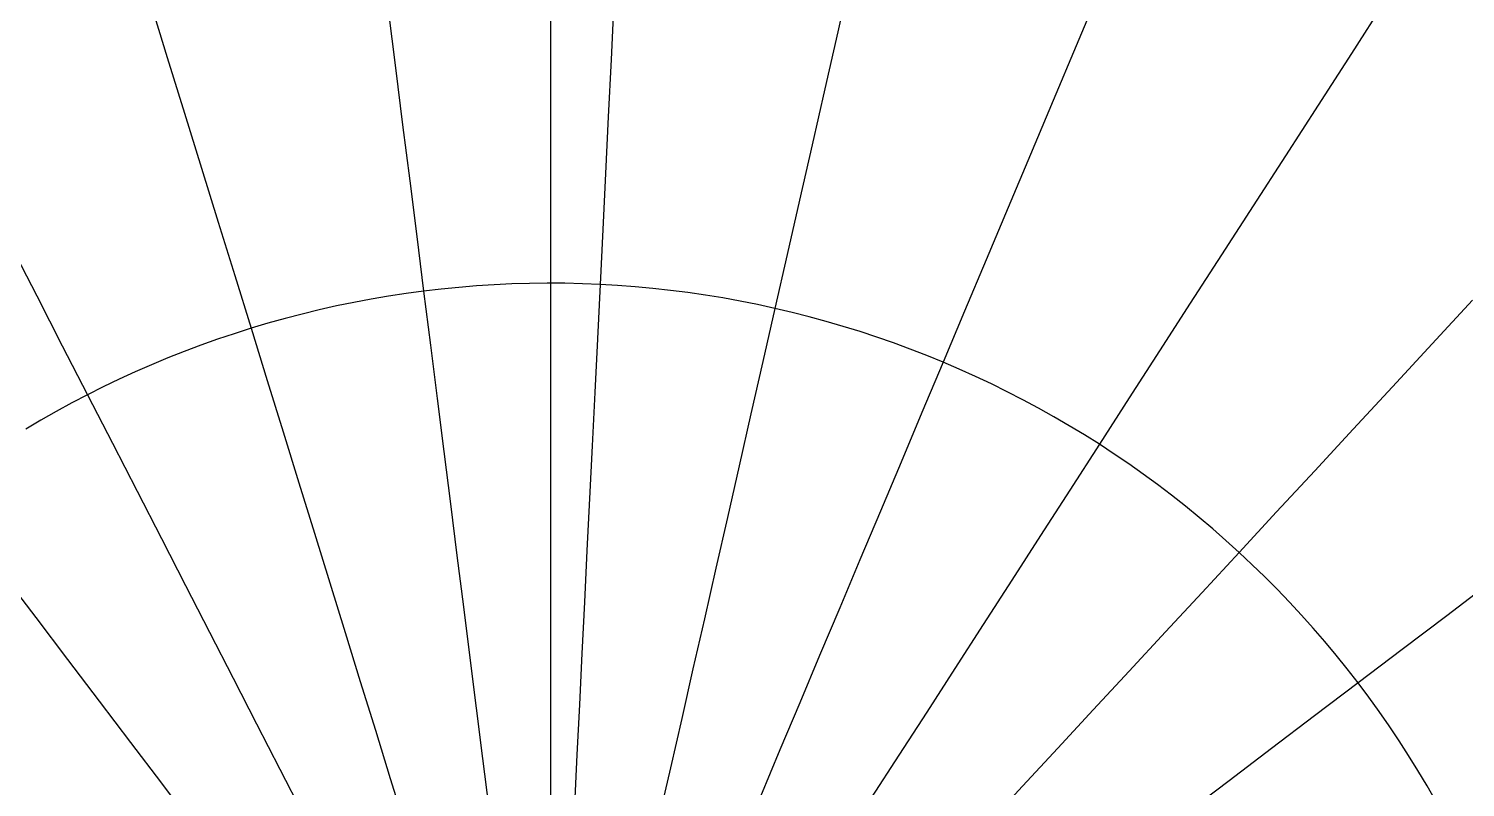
# Model space of a CAD drawing. Extents: x -36224 to 36225, y -38121 to 34420.
# Drawn here: x -1192 to 2091, y 1107 to 2841 of the extents above; entities that cross this region are included whole.
import ezdxf

# ---------------------------------------------------------------- set-up
doc = ezdxf.new("R2010")
doc.units = 0
doc.layers.add('MERIDIANS', color=7, linetype='Continuous')
doc.layers.add('PARALLELS', color=7, linetype='Continuous')

msp = doc.modelspace()

# ---------------------------------------------------------------- linework, layer by layer
at = {"layer": 'MERIDIANS'}
for p, q in [((687.10405, 2966.2961), (657.04051, 2834.07268)), ((1255.15132, 2928.86504), (1201.67718, 2801.71237)), ((-915.95646, 2905.24179), (-875.87649, 2775.67935)), ((-0.05172, 2907.53351), (-0.04939, 2774.10295)), ((0.05172, 2907.53351), (0.04939, 2774.10295)), ((145.26391, 2903.98496), (138.72278, 2770.71357)), ((1908.5787, 2904.83489), (1831.06673, 2784.60136)), ((-370.8734, 2884.32618), (-354.17282, 2751.9366)), ((657.04051, 2834.07268), (627.45175, 2703.93746)), ((1201.67718, 2801.71237), (1149.08764, 2676.66312)), ((-875.87649, 2775.67935), (-836.42979, 2648.16402)), ((-0.04939, 2774.10295), (-0.04709, 2642.68253)), ((0.04939, 2774.10295), (0.04709, 2642.68253)), ((138.72278, 2770.71357), (132.2802, 2639.44997)), ((1831.06673, 2784.60136), (1754.9554, 2666.54046)), ((-354.17282, 2751.9366), (-337.72387, 2621.54184)), ((627.45175, 2703.93746), (598.30901, 2575.76388)), ((1149.08764, 2676.66312), (1097.32965, 2553.59119)), ((1754.9554, 2666.54046), (1680.16195, 2550.52379)), ((-836.42979, 2648.16402), (-797.57798, 2522.57173)), ((-0.04709, 2642.68253), (-0.04483, 2513.14883)), ((0.04709, 2642.68253), (0.04483, 2513.14883)), ((132.2802, 2639.44997), (125.93012, 2510.07091)), ((-337.72387, 2621.54184), (-321.51113, 2493.01944)), ((598.30901, 2575.76388), (569.58491, 2449.43154)), ((1097.32965, 2553.59119), (1046.35285, 2432.37677)), ((1680.16195, 2550.52379), (1606.60801, 2436.42981)), ((-797.57798, 2522.57173), (-759.28456, 2398.78448)), ((-0.04483, 2513.14883), (-0.0426, 2385.38425)), ((0.04483, 2513.14883), (0.0426, 2385.38425)), ((125.93012, 2510.07091), (119.66676, 2382.4589)), ((-321.51113, 2493.01944), (-305.51985, 2366.2527)), ((569.58491, 2449.43154), (541.25337, 2324.82569)), ((1046.35285, 2432.37677), (996.10929, 2312.90589)), ((1606.60801, 2436.42981), (1534.21929, 2324.14327)), ((-759.28456, 2398.78448), (-721.51472, 2276.68978)), ((-305.51985, 2366.2527), (-289.73599, 2241.13018)), ((-0.0426, 2385.38425), (-0.0404, 2259.27649)), ((0.0426, 2385.38425), (0.0404, 2259.27649)), ((119.66676, 2382.4589), (113.48463, 2256.50179)), ((-1233.45194, 2345.48261), (-1174.21757, 2230.17111)), ((541.25337, 2324.82569), (513.28945, 2201.83675)), ((996.10929, 2312.90589), (946.5533, 2195.06994)), ((1534.21929, 2324.14327), (1462.92523, 2213.55473)), ((-721.51472, 2276.68978), (-684.23525, 2156.18024)), ((-289.73599, 2241.13018), (-274.14609, 2117.54529)), ((-0.0404, 2259.27649), (-0.03823, 2134.71814)), ((0.0404, 2259.27649), (0.03823, 2134.71814)), ((113.48463, 2256.50179), (107.37845, 2132.09228)), ((-1174.21757, 2230.17111), (-1115.79448, 2116.4389)), ((513.28945, 2201.83675), (485.66936, 2080.35994)), ((1462.92523, 2213.55473), (1392.6587, 2104.56005)), ((2108.13681, 2220.19304), (2015.80703, 2120.51704)), ((946.5533, 2195.06994), (897.64127, 2078.76521)), ((-684.23525, 2156.18024), (-647.41438, 2037.15315)), ((-0.03823, 2134.71814), (-0.03608, 2011.60627)), ((0.03823, 2134.71814), (0.03608, 2011.60627)), ((-1115.79448, 2116.4389), (-1058.13121, 2004.18586)), ((-274.14609, 2117.54529), (-258.73728, 1995.39592)), ((107.37845, 2132.09228), (101.34319, 2009.12758)), ((1392.6587, 2104.56005), (1323.35573, 1997.06001)), ((2015.80703, 2120.51704), (1924.94348, 2022.42394)), ((485.66936, 2080.35994), (458.37024, 1960.29484)), ((897.64127, 2078.76521), (849.33149, 1963.89253)), ((-647.41438, 2037.15315), (-611.02166, 1919.5101)), ((-1058.13121, 2004.18586), (-1001.17857, 1893.3162)), ((-0.03608, 2011.60627), (-0.03395, 1889.8421)), ((0.03608, 2011.60627), (0.03395, 1889.8421)), ((101.34319, 2009.12758), (95.374, 1887.50902)), ((1924.94348, 2022.42394), (1835.45743, 1925.81795)), ((-258.73728, 1995.39592), (-243.49719, 1874.58401)), ((1323.35573, 1997.06001), (1254.95526, 1890.95989)), ((458.37024, 1960.29484), (431.37018, 1841.54508)), ((849.33149, 1963.89253), (801.58399, 1850.35686)), ((-611.02166, 1919.5101), (-575.02786, 1803.15661)), ((1835.45743, 1925.81795), (1747.26449, 1830.60795)), ((-1001.17857, 1893.3162), (-944.88943, 1783.73817)), ((-243.49719, 1874.58401), (-228.41392, 1755.01529)), ((-0.03395, 1889.8421), (-0.03185, 1769.33059)), ((0.03395, 1889.8421), (0.03185, 1769.33059)), ((95.374, 1887.50902), (89.46623, 1767.14167)), ((1254.95526, 1890.95989), (1187.39888, 1786.16909)), ((431.37018, 1841.54508), (404.64812, 1724.01794)), ((801.58399, 1850.35686), (754.36041, 1738.067)), ((1747.26449, 1830.60795), (1660.2842, 1736.70709)), ((-944.88943, 1783.73817), (-889.21854, 1675.36369)), ((-575.02786, 1803.15661), (-539.40488, 1688.00183)), ((1187.39888, 1786.16909), (1120.63064, 1682.60081)), ((-228.41392, 1755.01529), (-213.47602, 1636.5989)), ((-0.03185, 1769.33059), (-0.02977, 1649.98019)), ((0.03185, 1769.33059), (0.02977, 1649.98019)), ((89.46623, 1767.14167), (83.61537, 1647.93408)), ((404.64812, 1724.01794), (378.18373, 1607.6241)), ((754.36041, 1738.067), (707.62387, 1626.93522)), ((1660.2842, 1736.70709), (1574.4398, 1644.03249)), ((-889.21854, 1675.36369), (-834.12239, 1568.10805)), ((-539.40488, 1688.00183), (-504.12564, 1573.95822)), ((1120.63064, 1682.60081), (1054.59683, 1580.17176)), ((-0.02977, 1649.98019), (-0.0277, 1531.70248)), ((0.02977, 1649.98019), (0.0277, 1531.70248)), ((83.61537, 1647.93408), (77.8171, 1529.79795)), ((1574.4398, 1644.03249), (1489.65787, 1552.50489)), ((-213.47602, 1636.5989), (-198.67241, 1519.24711)), ((707.62387, 1626.93522), (661.33881, 1516.877)), ((-1250.26181, 1592.14153), (-1176.58082, 1495.03152)), ((378.18373, 1607.6241), (351.95741, 1492.27731)), ((1054.59683, 1580.17176), (989.24582, 1478.80183)), ((2152.66976, 1577.75796), (2049.18789, 1499.23642)), ((-834.12239, 1568.10805), (-779.55906, 1461.88966)), ((-504.12564, 1573.95822), (-469.16399, 1460.94125)), ((1489.65787, 1552.50489), (1405.86807, 1462.04837)), ((-198.67241, 1519.24711), (-183.9924, 1402.87505)), ((-0.0277, 1531.70248), (-0.02566, 1414.41195)), ((0.0277, 1531.70248), (0.02566, 1414.41195)), ((77.8171, 1529.79795), (72.06723, 1412.64786)), ((661.33881, 1516.877), (615.47092, 1407.81073)), ((-1176.58082, 1495.03152), (-1103.66274, 1398.92702)), ((351.95741, 1492.27731), (325.95019, 1377.89415)), ((989.24582, 1478.80183), (924.52783, 1378.41383)), ((2049.18789, 1499.23642), (1947.13356, 1421.79809)), ((-779.55906, 1461.88966), (-725.48808, 1356.62971)), ((-469.16399, 1460.94125), (-434.49463, 1348.86915)), ((1405.86807, 1462.04837), (1323.00291, 1372.59005)), ((-0.02566, 1414.41195), (-0.02363, 1298.02567)), ((0.02566, 1414.41195), (0.02363, 1298.02567)), ((72.06723, 1412.64786), (66.36169, 1296.40098)), ((1947.13356, 1421.79809), (1846.4165, 1345.37447)), ((-1103.66274, 1398.92702), (-1031.45203, 1303.75481)), ((-183.9924, 1402.87505), (-169.4256, 1287.40046)), ((615.47092, 1407.81073), (569.98699, 1299.65747)), ((-725.48808, 1356.62971), (-671.87029, 1252.25201)), ((-434.49463, 1348.86915), (-400.09305, 1237.66267)), ((325.95019, 1377.89415), (300.14368, 1264.39374)), ((924.52783, 1378.41383), (860.39484, 1278.93326)), ((1323.00291, 1372.59005), (1240.99748, 1284.05987)), ((1846.4165, 1345.37447), (1746.95039, 1269.90007)), ((-1031.45203, 1303.75481), (-959.89508, 1209.44424)), ((-169.4256, 1287.40046), (-154.96192, 1172.74342)), ((-0.02363, 1298.02567), (-0.02161, 1182.46311)), ((0.02363, 1298.02567), (0.02161, 1182.46311)), ((66.36169, 1296.40098), (60.69653, 1180.97688)), ((569.98699, 1299.65747), (524.85486, 1192.34071)), ((1240.99748, 1284.05987), (1159.78926, 1196.39033)), ((-671.87029, 1252.25201), (-618.66775, 1148.68266)), ((300.14368, 1264.39374), (274.52001, 1151.69751)), ((860.39484, 1278.93326), (796.80039, 1180.28805)), ((1746.95039, 1269.90007), (1648.65256, 1195.31216)), ((-400.09305, 1237.66267), (-365.93543, 1127.2448)), ((-959.89508, 1209.44424), (-888.94, 1115.92693)), ((-0.02161, 1182.46311), (-0.0196, 1067.64585)), ((0.02161, 1182.46311), (0.0196, 1067.64585)), ((524.85486, 1192.34071), (480.04325, 1085.78612)), ((1159.78926, 1196.39033), (1079.3179, 1109.51627)), ((1648.65256, 1195.31216), (1551.44368, 1121.55053)), ((-154.96192, 1172.74342), (-140.59157, 1058.82613)), ((60.69653, 1180.97688), (55.06791, 1066.29723)), ((274.52001, 1151.69751), (249.0618, 1039.72897)), ((796.80039, 1180.28805), (733.69944, 1082.40834)), ((-618.66775, 1148.68266), (-565.8436, 1045.84993)), ((-365.93543, 1127.2448), (-331.99858, 1017.54061)), ((1551.44368, 1121.55053), (1455.24748, 1048.55732)), ((-888.94, 1115.92693), (-818.53653, 1023.13663)), ((1079.3179, 1109.51627), (999.52501, 1023.37468))]:
    msp.add_line(p, q, dxfattribs=at)
at = {"layer": 'PARALLELS'}
for p, q in [((-329.77759, 2235.74053), (-369.71968, 2229.65498)), ((-289.73599, 2241.13018), (-329.77759, 2235.74053)), ((-249.60696, 2245.82233), (-289.73599, 2241.13018)), ((-209.40261, 2249.81558), (-249.60696, 2245.82233)), ((-169.13509, 2253.10873), (-209.40261, 2249.81558)), ((-128.81653, 2255.70079), (-169.13509, 2253.10873)), ((-88.45911, 2257.591), (-128.81653, 2255.70079)), ((-48.07499, 2258.77879), (-88.45911, 2257.591)), ((-7.67637, 2259.2638), (-48.07499, 2258.77879)), ((-0.0404, 2259.27649), (-7.67637, 2259.2638)), ((32.72456, 2259.0459), (0.0404, 2259.27649)), ((73.11563, 2258.12513), (32.72456, 2259.0459)), ((113.48463, 2256.50179), (73.11563, 2258.12513)), ((153.81939, 2254.17634), (113.48463, 2256.50179)), ((194.10774, 2251.1495), (153.81939, 2254.17634)), ((234.33752, 2247.42216), (194.10774, 2251.1495)), ((274.4966, 2242.99544), (234.33752, 2247.42216)), ((314.57285, 2237.87066), (274.4966, 2242.99544)), ((354.55418, 2232.04935), (314.57285, 2237.87066)), ((-488.82853, 2207.24223), (-528.25238, 2198.39338)), ((-449.25716, 2215.4037), (-488.82853, 2207.24223)), ((-409.55022, 2222.87537), (-449.25716, 2215.4037)), ((-369.71968, 2229.65498), (-409.55022, 2222.87537)), ((394.42852, 2225.53326), (354.55418, 2232.04935)), ((434.18384, 2218.32432), (394.42852, 2225.53326)), ((473.80814, 2210.4247), (434.18384, 2218.32432)), ((513.28945, 2201.83675), (473.80814, 2210.4247)), ((552.61586, 2192.56305), (513.28945, 2201.83675)), ((-645.52003, 2167.75008), (-684.23525, 2156.18024)), ((-606.60996, 2178.64436), (-645.52003, 2167.75008)), ((-567.51681, 2188.85981), (-606.60996, 2178.64436)), ((-528.25238, 2198.39338), (-567.51681, 2188.85981)), ((591.77549, 2182.60636), (552.61586, 2192.56305)), ((630.75652, 2171.96967), (591.77549, 2182.60636)), ((669.54717, 2160.65615), (630.75652, 2171.96967)), ((-722.74395, 2143.9383), (-761.03448, 2131.02792)), ((-684.23525, 2156.18024), (-722.74395, 2143.9383)), ((708.13572, 2148.66919), (669.54717, 2160.65615)), ((746.51051, 2136.01236), (708.13572, 2148.66919)), ((784.65996, 2122.68947), (746.51051, 2136.01236)), ((-836.91481, 2103.21747), (-874.48169, 2088.32572)), ((-799.09527, 2117.45295), (-836.91481, 2103.21747)), ((-761.03448, 2131.02792), (-799.09527, 2117.45295)), ((822.57253, 2108.70449), (784.65996, 2122.68947)), ((860.23676, 2094.06161), (822.57253, 2108.70449)), ((-911.78453, 2072.78217), (-948.81206, 2056.59147)), ((-874.48169, 2088.32572), (-911.78453, 2072.78217)), ((897.64127, 2078.76521), (860.23676, 2094.06161)), ((934.77474, 2062.81986), (897.64127, 2078.76521)), ((-985.55308, 2039.75846), (-1021.99647, 2022.28818)), ((-948.81206, 2056.59147), (-985.55308, 2039.75846)), ((971.62595, 2046.23035), (934.77474, 2062.81986)), ((1008.18375, 2029.00162), (971.62595, 2046.23035)), ((-1058.13121, 2004.18586), (-1093.94635, 1985.45693)), ((-1021.99647, 2022.28818), (-1058.13121, 2004.18586)), ((1044.43706, 2011.13885), (1008.18375, 2029.00162)), ((1080.37494, 1992.64738), (1044.43706, 2011.13885)), ((-1093.94635, 1985.45693), (-1129.43106, 1966.10699)), ((1115.98648, 1973.53275), (1080.37494, 1992.64738)), ((1151.26092, 1953.80069), (1115.98648, 1973.53275)), ((-1164.57459, 1946.14183), (-1199.3663, 1925.56745)), ((-1129.43106, 1966.10699), (-1164.57459, 1946.14183)), ((1186.18757, 1933.45709), (1151.26092, 1953.80069)), ((1220.75584, 1912.50807), (1186.18757, 1933.45709)), ((1254.95526, 1890.95989), (1220.75584, 1912.50807)), ((1288.77547, 1868.81902), (1254.95526, 1890.95989)), ((1322.20621, 1846.09209), (1288.77547, 1868.81902)), ((1355.23733, 1822.78591), (1322.20621, 1846.09209)), ((1387.85882, 1798.90749), (1355.23733, 1822.78591)), ((1420.06078, 1774.46396), (1387.85882, 1798.90749)), ((1451.83342, 1749.46268), (1420.06078, 1774.46396)), ((1483.1671, 1723.91115), (1451.83342, 1749.46268)), ((1514.05229, 1697.81702), (1483.1671, 1723.91115)), ((1544.47961, 1671.18813), (1514.05229, 1697.81702)), ((1574.4398, 1644.03249), (1544.47961, 1671.18813)), ((1603.92376, 1616.35824), (1574.4398, 1644.03249)), ((1632.9225, 1588.1737), (1603.92376, 1616.35824)), ((1661.42719, 1559.48733), (1632.9225, 1588.1737)), ((1689.42916, 1530.30776), (1661.42719, 1559.48733)), ((1716.91986, 1500.64376), (1689.42916, 1530.30776)), ((1743.89092, 1470.50425), (1716.91986, 1500.64376)), ((1770.33411, 1439.89828), (1743.89092, 1470.50425)), ((1796.24135, 1408.83508), (1770.33411, 1439.89828)), ((1821.60473, 1377.32398), (1796.24135, 1408.83508)), ((1846.4165, 1345.37447), (1821.60473, 1377.32398)), ((1870.66908, 1312.99617), (1846.4165, 1345.37447)), ((1894.35504, 1280.19883), (1870.66908, 1312.99617)), ((1917.46713, 1246.99233), (1894.35504, 1280.19883)), ((1939.99827, 1213.38667), (1917.46713, 1246.99233)), ((1961.94155, 1179.39198), (1939.99827, 1213.38667)), ((1983.29025, 1145.01851), (1961.94155, 1179.39198)), ((2004.0378, 1110.27663), (1983.29025, 1145.01851)), ((2024.17783, 1075.17681), (2004.0378, 1110.27663))]:
    msp.add_line(p, q, dxfattribs=at)

doc.saveas('drawing.dxf')
